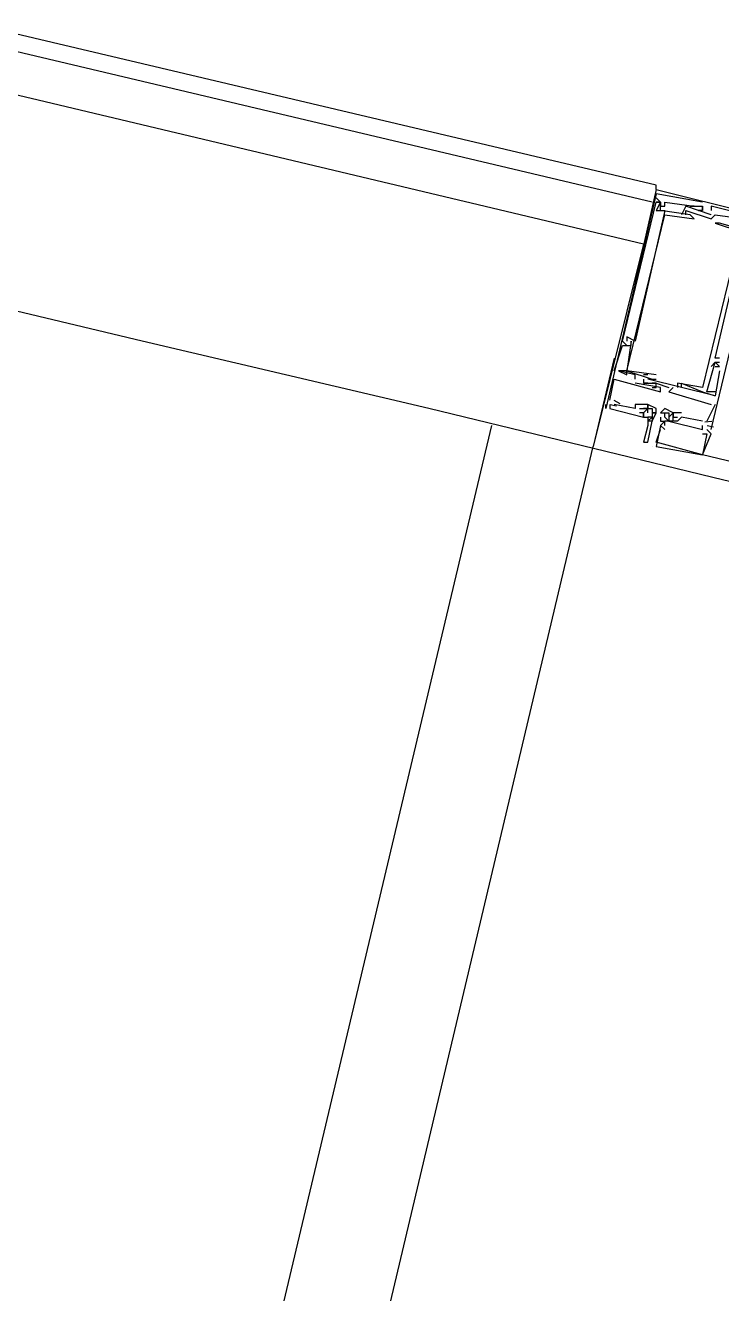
# Model space of a CAD drawing. Header units: feet. Extents: x -84 to 198, y -22 to 181.
# Drawn here: x 58.777 to 60.98, y 10.764 to 14.777 of the extents above; entities that cross this region are included whole.
import ezdxf

# ---------------------------------------------------------------- set-up
doc = ezdxf.new("R2010")
doc.units = ezdxf.units.FT
doc.layers.add('A-LINEA', color=7, linetype='CONTINUOUS')

msp = doc.modelspace()

# ---------------------------------------------------------------- linework, layer by layer
at = {"layer": 'A-LINEA'}
for p, q in [((60.76, 14.2178), (55.0667, 15.5644)), ((60.7333, 14.0844), (54.9067, 15.4711)), ((60.7733, 14.2578), (60.7067, 13.9644)), ((60.7733, 14.2578), (61.2533, 14.1378)), ((60.7733, 14.2444), (60.7733, 14.2444)), ((60.7733, 14.2444), (60.7733, 14.2444)), ((60.7733, 14.2311), (60.7733, 14.2311)), ((60.7733, 14.2311), (60.7733, 14.2311)), ((60.7733, 14.2178), (60.7733, 14.2178)), ((60.7733, 14.2178), (60.7733, 14.2178)), ((60.7733, 14.2178), (60.7733, 14.2178)), ((60.7733, 14.2178), (60.7733, 14.2178)), ((60.7867, 14.2178), (60.7867, 14.2178)), ((60.7867, 14.2178), (60.7867, 14.2178)), ((60.7867, 14.2178), (60.7867, 14.2178)), ((60.7867, 14.2178), (60.7867, 14.2178)), ((60.7867, 14.2178), (60.7867, 14.2178)), ((60.7867, 14.2178), (60.7867, 14.2178)), ((60.8, 14.2178), (60.8, 14.2178)), ((60.8, 14.2178), (60.8, 14.2178)), ((60.92, 14.2178), (60.92, 14.2178)), ((60.92, 14.2178), (60.92, 14.2178)), ((60.7733, 14.1911), (60.7733, 14.1911)), ((60.7733, 14.1911), (60.7733, 14.1911)), ((60.7867, 14.2044), (60.7867, 14.2044)), ((60.7867, 14.2044), (60.7867, 14.2044)), ((60.7867, 14.1911), (60.7867, 14.1911)), ((60.7867, 14.1911), (60.7867, 14.1911)), ((60.8, 14.2044), (60.8, 14.2044)), ((60.8, 14.2044), (60.8, 14.2044)), ((60.8, 14.1911), (60.8, 14.1911)), ((60.8, 14.1911), (60.8, 14.1911)), ((60.8, 14.1778), (60.8, 14.1778)), ((60.8, 14.1778), (60.8, 14.1778)), ((60.8533, 14.1778), (60.8533, 14.1778)), ((60.8533, 14.1778), (60.8533, 14.1778)), ((60.8667, 14.2044), (60.8667, 14.2044)), ((60.8667, 14.2044), (60.8667, 14.2044)), ((60.8667, 14.1911), (60.8667, 14.1911)), ((60.8667, 14.1911), (60.8667, 14.1911)), ((60.8667, 14.1778), (60.8667, 14.1778)), ((60.8667, 14.1778), (60.8667, 14.1778)), ((60.88, 14.2044), (60.88, 14.2044)), ((60.88, 14.2044), (60.88, 14.2044)), ((60.88, 14.1778), (60.88, 14.1778)), ((60.88, 14.1778), (60.88, 14.1778)), ((60.8933, 14.2044), (60.8933, 14.2044)), ((60.8933, 14.2044), (60.8933, 14.2044)), ((60.9067, 14.1911), (60.9067, 14.1911)), ((60.9067, 14.1911), (60.9067, 14.1911)), ((60.92, 14.2044), (60.92, 14.2044)), ((60.92, 14.2044), (60.92, 14.2044)), ((60.92, 14.2044), (60.92, 14.2044)), ((60.92, 14.2044), (60.92, 14.2044)), ((60.92, 14.1911), (60.92, 14.1911)), ((60.92, 14.1911), (60.92, 14.1911)), ((60.92, 14.1911), (60.92, 14.1911)), ((60.92, 14.1911), (60.92, 14.1911)), ((60.9467, 14.2044), (60.9467, 14.2044)), ((60.9467, 14.2044), (60.9467, 14.2044)), ((60.9467, 14.1911), (60.9467, 14.1911)), ((60.9467, 14.1911), (60.9467, 14.1911)), ((60.9467, 14.1778), (60.9467, 14.1778)), ((60.9467, 14.1778), (60.9467, 14.1778)), ((60.96, 14.1778), (60.96, 14.1778)), ((60.96, 14.1778), (60.96, 14.1778)), ((60.8933, 14.1644), (60.8933, 14.1644)), ((60.8933, 14.1644), (60.8933, 14.1644)), ((60.9467, 14.1644), (60.9467, 14.1644)), ((60.9467, 14.1644), (60.9467, 14.1644)), ((60.96, 14.1511), (60.96, 14.1511)), ((60.96, 14.1511), (60.96, 14.1511)), ((60.96, 14.1511), (60.96, 14.1511)), ((60.9733, 14.1511), (60.9733, 14.1511)), ((60.9733, 14.1511), (60.9733, 14.1511)), ((60.9733, 14.1511), (60.9733, 14.1511)), ((60.7333, 14.0844), (60.5733, 13.4444)), ((60.6667, 13.7778), (60.6667, 13.7778)), ((60.6667, 13.7778), (60.6667, 13.7778)), ((60.68, 13.7911), (60.68, 13.7911)), ((60.68, 13.7911), (60.68, 13.7911)), ((60.68, 13.7778), (60.68, 13.7778)), ((60.6933, 13.7778), (60.68, 13.6844)), ((60.68, 13.7778), (60.68, 13.7778)), ((60.68, 13.7778), (60.68, 13.7778)), ((60.6933, 13.7778), (60.68, 13.6844)), ((60.68, 13.7778), (60.68, 13.7778)), ((60.6933, 13.7778), (60.6933, 13.7778)), ((60.6933, 13.7778), (60.6933, 13.7778)), ((60.6933, 13.7778), (60.6933, 13.7778)), ((60.6933, 13.7778), (60.6933, 13.7778)), ((60.7067, 13.7778), (60.7067, 13.7778)), ((60.7067, 13.7778), (60.7067, 13.7778)), ((60.64, 13.7244), (60.5733, 13.4444)), ((60.6667, 13.7644), (60.6667, 13.7644)), ((60.6667, 13.7644), (60.6667, 13.7644)), ((60.68, 13.7644), (60.68, 13.7644)), ((60.68, 13.7644), (60.68, 13.7644)), ((60.6933, 13.7644), (60.6933, 13.7644)), ((60.6933, 13.7644), (60.6933, 13.7644)), ((60.96, 13.7244), (60.96, 13.7244)), ((60.9733, 13.7244), (60.96, 13.7244)), ((60.96, 13.7244), (60.96, 13.7244)), ((60.9733, 13.7244), (60.96, 13.7244)), ((60.96, 13.7244), (60.96, 13.7244)), ((60.9733, 13.7244), (60.96, 13.7244)), ((60.9733, 13.7244), (60.9733, 13.7244)), ((60.9733, 13.7244), (60.9733, 13.7244)), ((60.9733, 13.7244), (60.9733, 13.7244)), ((60.64, 13.6844), (60.64, 13.6844)), ((60.64, 13.6844), (60.64, 13.6844)), ((60.6533, 13.6844), (60.6533, 13.6844)), ((60.6533, 13.6844), (60.6533, 13.6844)), ((60.6533, 13.6844), (60.6533, 13.6844)), ((60.6533, 13.6844), (60.6533, 13.6844)), ((60.6533, 13.6844), (60.6533, 13.6844)), ((60.6533, 13.6844), (60.6533, 13.6844)), ((60.6533, 13.6844), (60.6533, 13.6844)), ((60.68, 13.6844), (60.68, 13.6844)), ((60.68, 13.6844), (60.68, 13.6844)), ((60.68, 13.6844), (60.68, 13.6844)), ((60.68, 13.6844), (60.68, 13.6844)), ((60.68, 13.6844), (60.68, 13.6844)), ((60.68, 13.6844), (60.68, 13.6844)), ((60.9467, 13.6978), (60.9467, 13.6978)), ((60.9467, 13.6978), (60.9467, 13.6978)), ((60.96, 13.7111), (60.96, 13.7111)), ((60.96, 13.7111), (60.96, 13.7111)), ((60.96, 13.7111), (60.96, 13.7111)), ((60.96, 13.7111), (60.96, 13.7111)), ((60.96, 13.7111), (60.96, 13.7111)), ((60.96, 13.6978), (60.96, 13.6978)), ((60.96, 13.6978), (60.96, 13.6978)), ((60.9733, 13.7111), (60.9733, 13.7111)), ((60.9733, 13.7111), (60.9733, 13.7111)), ((60.9733, 13.7111), (60.9733, 13.7111)), ((60.9733, 13.6978), (60.9733, 13.6978)), ((60.9733, 13.6978), (60.9733, 13.6978)), ((60.9733, 13.6978), (60.9733, 13.6978)), ((60.9733, 13.6978), (60.9733, 13.6978)), ((60.9733, 13.6844), (60.9733, 13.6844)), ((60.9733, 13.6844), (60.9733, 13.6844)), ((60.64, 13.6578), (60.64, 13.6578)), ((60.64, 13.6578), (60.64, 13.6578)), ((60.68, 13.6711), (60.68, 13.6711)), ((60.68, 13.6711), (60.68, 13.6711)), ((60.6933, 13.6578), (60.6933, 13.6578)), ((60.6933, 13.6578), (60.6933, 13.6578)), ((60.6933, 13.6578), (60.6933, 13.6578)), ((60.6933, 13.6578), (60.6933, 13.6578)), ((60.7067, 13.6711), (60.7067, 13.6711)), ((60.7067, 13.6711), (60.7067, 13.6711)), ((60.7067, 13.6578), (60.7067, 13.6578)), ((60.7067, 13.6578), (60.7067, 13.6578)), ((60.7067, 13.6578), (60.7067, 13.6578)), ((60.7067, 13.6578), (60.7067, 13.6578)), ((60.7067, 13.6578), (60.7067, 13.6578)), ((60.7067, 13.6578), (60.7067, 13.6578)), ((60.7067, 13.6444), (60.7067, 13.6444)), ((60.7067, 13.6444), (60.7067, 13.6444)), ((60.7467, 13.6711), (60.7333, 13.6711)), ((60.7333, 13.6711), (60.7333, 13.6711)), ((60.7467, 13.6711), (60.7333, 13.6711)), ((60.7333, 13.6711), (60.7333, 13.6711)), ((60.7333, 13.6578), (60.7333, 13.6578)), ((60.7333, 13.6578), (60.7333, 13.6578)), ((60.7333, 13.6444), (60.7333, 13.6444)), ((60.7333, 13.6444), (60.7333, 13.6444)), ((60.7333, 13.6444), (60.7333, 13.6444)), ((60.7333, 13.6444), (60.7333, 13.6444)), ((60.7467, 13.6711), (60.7467, 13.6711)), ((60.7467, 13.6711), (60.7467, 13.6711)), ((60.7467, 13.6578), (60.7467, 13.6578)), ((60.7467, 13.6578), (60.7467, 13.6578)), ((60.7467, 13.6444), (60.7467, 13.6444)), ((60.7467, 13.6444), (60.7467, 13.6444)), ((60.76, 13.6578), (60.76, 13.6578)), ((60.76, 13.6578), (60.76, 13.6578)), ((60.76, 13.6444), (60.76, 13.6444)), ((60.76, 13.6444), (60.76, 13.6444)), ((60.7733, 13.6711), (60.7733, 13.6711)), ((60.7733, 13.6711), (60.7733, 13.6711)), ((60.7733, 13.6578), (60.7733, 13.6578)), ((60.7733, 13.6578), (60.7733, 13.6578)), ((60.7733, 13.6444), (60.7733, 13.6444)), ((60.7733, 13.6444), (60.7733, 13.6444)), ((60.7733, 13.6444), (60.7733, 13.6444)), ((60.7733, 13.6444), (60.7733, 13.6444)), ((60.84, 13.6444), (60.84, 13.6444)), ((60.84, 13.6444), (60.84, 13.6444)), ((60.84, 13.6444), (60.84, 13.6444)), ((60.8533, 13.6444), (60.8533, 13.6444)), ((60.8533, 13.6444), (60.8533, 13.6444)), ((60.8533, 13.6444), (60.8533, 13.6444)), ((60.76, 13.6311), (60.76, 13.6311)), ((60.76, 13.6311), (60.76, 13.6311)), ((60.7733, 13.6311), (60.7733, 13.6311)), ((60.7733, 13.6311), (60.7733, 13.6311)), ((60.7867, 13.6311), (60.7867, 13.6311)), ((60.7867, 13.6311), (60.7867, 13.6311)), ((60.7867, 13.6178), (60.7867, 13.6178)), ((60.7867, 13.6178), (60.7867, 13.6178)), ((60.8133, 13.6311), (60.8133, 13.6311)), ((60.8133, 13.6311), (60.8133, 13.6311)), ((60.8133, 13.6178), (60.8133, 13.6178)), ((60.8133, 13.6178), (60.8133, 13.6178)), ((60.8267, 13.6311), (60.8267, 13.6311)), ((60.8267, 13.6311), (60.8267, 13.6311)), ((60.84, 13.6311), (60.84, 13.6311)), ((60.84, 13.6311), (60.84, 13.6311)), ((60.84, 13.6311), (60.84, 13.6311)), ((60.8533, 13.6311), (60.8533, 13.6311)), ((60.8533, 13.6311), (60.8533, 13.6311)), ((60.8533, 13.6311), (60.8533, 13.6311)), ((60.92, 13.6311), (60.92, 13.6311)), ((60.92, 13.6311), (60.92, 13.6311)), ((60.92, 13.6311), (60.92, 13.6311)), ((60.92, 13.6178), (60.92, 13.6178)), ((60.92, 13.6178), (60.92, 13.6178)), ((60.92, 13.6178), (60.92, 13.6178)), ((60.9333, 13.6178), (60.9333, 13.6178)), ((60.9333, 13.6178), (60.9333, 13.6178)), ((60.9333, 13.6178), (60.9333, 13.6178)), ((60.96, 13.6178), (60.96, 13.6178)), ((60.96, 13.6178), (60.96, 13.6178)), ((60.96, 13.6178), (60.96, 13.6178)), ((60.96, 13.6044), (60.96, 13.6044)), ((60.96, 13.6044), (60.96, 13.6044)), ((60.96, 13.6044), (60.96, 13.6044)), ((60.96, 13.6044), (60.96, 13.6044)), ((60.96, 13.6044), (60.96, 13.6044)), ((60.6133, 13.5778), (60.6133, 13.5778)), ((60.6133, 13.5778), (60.6133, 13.5778)), ((60.6133, 13.5644), (60.6133, 13.5644)), ((60.6133, 13.5644), (60.6133, 13.5644)), ((60.6267, 13.5911), (60.6267, 13.5911)), ((60.6267, 13.5911), (60.6267, 13.5911)), ((60.6267, 13.5778), (60.6267, 13.5778)), ((60.6267, 13.5778), (60.6267, 13.5778)), ((60.6267, 13.5644), (60.6267, 13.5644)), ((60.6267, 13.5644), (60.6267, 13.5644)), ((60.6473, 13.5721), (60.6273, 13.5768)), ((60.6473, 13.5721), (60.6273, 13.5768)), ((60.6591, 13.579), (60.6395, 13.5905)), ((60.6591, 13.579), (60.6395, 13.5905)), ((60.64, 13.5778), (60.64, 13.5778)), ((60.64, 13.5778), (60.64, 13.5778)), ((60.7067, 13.5778), (60.7067, 13.5778)), ((60.7067, 13.5778), (60.7067, 13.5778)), ((60.7067, 13.5644), (60.7067, 13.5644)), ((60.7067, 13.5644), (60.7067, 13.5644)), ((60.72, 13.5778), (60.72, 13.5778)), ((60.72, 13.5778), (60.72, 13.5778)), ((60.72, 13.5778), (60.72, 13.5778)), ((60.72, 13.5778), (60.72, 13.5778)), ((60.72, 13.5644), (60.72, 13.5644)), ((60.72, 13.5644), (60.72, 13.5644)), ((60.72, 13.5644), (60.72, 13.5644)), ((60.72, 13.5644), (60.72, 13.5644)), ((60.72, 13.5644), (60.72, 13.5644)), ((60.72, 13.5644), (60.72, 13.5644)), ((60.7333, 13.5644), (60.7333, 13.5644)), ((60.7333, 13.5644), (60.7333, 13.5644)), ((60.7333, 13.5644), (60.7333, 13.5644)), ((60.7467, 13.5778), (60.7467, 13.5778)), ((60.7467, 13.5778), (60.7467, 13.5778)), ((60.7467, 13.5778), (60.7467, 13.5778)), ((60.7467, 13.5644), (60.7467, 13.5644)), ((60.7467, 13.5644), (60.7467, 13.5644)), ((60.7467, 13.5644), (60.7467, 13.5644)), ((60.7467, 13.5644), (60.7467, 13.5644)), ((60.7467, 13.5644), (60.7467, 13.5644)), ((60.7467, 13.5644), (60.7467, 13.5644)), ((60.76, 13.5644), (60.76, 13.5644)), ((60.7733, 13.5644), (60.7733, 13.5644)), ((60.8, 13.5644), (60.8, 13.5644)), ((60.8, 13.5644), (60.8, 13.5644)), ((60.96, 13.5778), (60.9333, 13.5244)), ((60.96, 13.5778), (60.9333, 13.5244)), ((60.9467, 13.5778), (60.9467, 13.5778)), ((60.9467, 13.5778), (60.9467, 13.5778)), ((60.96, 13.5778), (60.96, 13.5778)), ((60.96, 13.5778), (60.96, 13.5778)), ((60.72, 13.5511), (60.72, 13.5511)), ((60.72, 13.5511), (60.72, 13.5511)), ((60.7333, 13.5511), (60.7333, 13.5511)), ((60.7333, 13.5511), (60.7333, 13.5511)), ((60.7333, 13.5511), (60.7333, 13.5511)), ((60.7333, 13.5378), (60.7333, 13.5378)), ((60.7333, 13.5378), (60.7333, 13.5378)), ((60.7333, 13.5378), (60.7333, 13.5378)), ((60.7467, 13.5511), (60.7467, 13.5511)), ((60.7467, 13.5378), (60.7467, 13.5378)), ((60.7467, 13.5378), (60.7467, 13.5378)), ((60.7467, 13.5244), (60.7467, 13.5244)), ((60.76, 13.5244), (60.7733, 13.5511)), ((60.76, 13.5511), (60.76, 13.5511)), ((60.76, 13.5378), (60.76, 13.5378)), ((60.76, 13.5378), (60.76, 13.5378)), ((60.76, 13.5378), (60.76, 13.5378)), ((60.76, 13.5244), (60.76, 13.5244)), ((60.76, 13.5244), (60.76, 13.5244)), ((60.7733, 13.5511), (60.7733, 13.5511)), ((60.7733, 13.5511), (60.7733, 13.5511)), ((60.7867, 13.5511), (60.7867, 13.5511)), ((60.7867, 13.5511), (60.7867, 13.5511)), ((60.7867, 13.5511), (60.7867, 13.5511)), ((60.7867, 13.5511), (60.7867, 13.5511)), ((60.7867, 13.5378), (60.7867, 13.5378)), ((60.7867, 13.5378), (60.7867, 13.5378)), ((60.7867, 13.5244), (60.7867, 13.5244)), ((60.7867, 13.5244), (60.7867, 13.5244)), ((60.8, 13.5511), (60.8, 13.5511)), ((60.8, 13.5511), (60.8, 13.5511)), ((60.8, 13.5511), (60.8, 13.5511)), ((60.8, 13.5511), (60.8, 13.5511)), ((60.8, 13.5378), (60.8, 13.5378)), ((60.8, 13.5378), (60.8, 13.5378)), ((60.8, 13.5244), (60.8, 13.5244)), ((60.8, 13.5244), (60.8, 13.5244)), ((60.8, 13.5244), (60.8, 13.5244)), ((60.8, 13.5244), (60.8, 13.5244)), ((60.8133, 13.5511), (60.8133, 13.5511)), ((60.8133, 13.5511), (60.8133, 13.5511)), ((60.8133, 13.5378), (60.8133, 13.5378)), ((60.8133, 13.5378), (60.8133, 13.5378)), ((60.8133, 13.5244), (60.8133, 13.5244)), ((60.8133, 13.5244), (60.8133, 13.5244)), ((60.8133, 13.5244), (60.8133, 13.5244)), ((60.8133, 13.5244), (60.8133, 13.5244)), ((60.8133, 13.5244), (60.8133, 13.5244)), ((60.8133, 13.5244), (60.8133, 13.5244)), ((60.8133, 13.5244), (60.8133, 13.5244)), ((60.8133, 13.5244), (60.8133, 13.5244)), ((60.8267, 13.5511), (60.8267, 13.5511)), ((60.8267, 13.5511), (60.8267, 13.5511)), ((60.8267, 13.5511), (60.8267, 13.5511)), ((60.8267, 13.5511), (60.8267, 13.5511)), ((60.8267, 13.5511), (60.8267, 13.5511)), ((60.8267, 13.5511), (60.8267, 13.5511)), ((60.8267, 13.5378), (60.8267, 13.5378)), ((60.8267, 13.5378), (60.8267, 13.5378)), ((60.8267, 13.5378), (60.8267, 13.5378)), ((60.8267, 13.5378), (60.8267, 13.5378)), ((60.8267, 13.5378), (60.8267, 13.5378)), ((60.8267, 13.5378), (60.8267, 13.5378)), ((60.8267, 13.5244), (60.8267, 13.5244)), ((60.8267, 13.5244), (60.8267, 13.5244)), ((60.8267, 13.5244), (60.8267, 13.5244)), ((60.8267, 13.5244), (60.8267, 13.5244)), ((60.8267, 13.5244), (60.8267, 13.5244)), ((60.8267, 13.5244), (60.8267, 13.5244)), ((60.84, 13.5378), (60.84, 13.5378)), ((60.84, 13.5378), (60.84, 13.5378)), ((60.84, 13.5244), (60.84, 13.5244)), ((60.84, 13.5244), (60.84, 13.5244)), ((60.8533, 13.5511), (60.8533, 13.5511)), ((60.8533, 13.5511), (60.8533, 13.5511)), ((60.8533, 13.5378), (60.8533, 13.5378)), ((60.92, 13.5244), (60.8533, 13.5378)), ((60.8533, 13.5378), (60.8533, 13.5378)), ((60.8533, 13.5378), (60.8533, 13.5378)), ((60.8533, 13.5378), (60.8533, 13.5378)), ((60.92, 13.5244), (60.8533, 13.5378)), ((60.8533, 13.5378), (60.8533, 13.5378)), ((60.8533, 13.5378), (60.8533, 13.5378)), ((60.92, 13.5244), (60.92, 13.5244)), ((60.92, 13.5244), (60.92, 13.5244)), ((60.9333, 13.5244), (60.9333, 13.5244)), ((60.9333, 13.5244), (60.9333, 13.5244)), ((59, 8.2311), (60.2533, 13.5111)), ((60.7467, 13.5111), (60.7467, 13.5111)), ((60.7867, 13.5111), (60.8, 13.4978)), ((60.7867, 13.5111), (60.7867, 13.5111)), ((60.7867, 13.5111), (60.7867, 13.5111)), ((60.7867, 13.5111), (60.8, 13.4978)), ((60.7867, 13.5111), (60.7867, 13.5111)), ((60.7867, 13.5111), (60.7867, 13.5111)), ((60.7867, 13.4978), (60.7867, 13.4978)), ((60.7867, 13.4978), (60.7867, 13.4978)), ((60.8, 13.5111), (60.8, 13.5111)), ((60.8, 13.5111), (60.8, 13.5111)), ((60.8, 13.4978), (60.8, 13.4978)), ((60.8, 13.4978), (60.8, 13.4978)), ((60.92, 13.5111), (60.92, 13.5111)), ((60.92, 13.5111), (60.92, 13.5111)), ((60.92, 13.4978), (60.92, 13.4978)), ((60.92, 13.4978), (60.92, 13.4978)), ((60.92, 13.4978), (60.92, 13.4978)), ((60.92, 13.4978), (60.92, 13.4978)), ((60.92, 13.4978), (60.92, 13.4978)), ((60.92, 13.4978), (60.92, 13.4978)), ((60.92, 13.4844), (60.92, 13.4844)), ((60.92, 13.4844), (60.92, 13.4844)), ((60.9491, 13.5232), (60.9265, 13.5216)), ((60.9491, 13.5232), (60.9265, 13.5216)), ((60.9333, 13.4978), (60.9467, 13.4844)), ((60.9333, 13.4978), (60.9333, 13.4978)), ((60.9333, 13.4978), (60.9333, 13.4978)), ((60.9333, 13.4978), (60.9467, 13.4844)), ((60.9333, 13.4978), (60.9333, 13.4978)), ((60.9333, 13.4978), (60.9333, 13.4978)), ((60.9333, 13.4844), (60.9333, 13.4844)), ((60.9333, 13.4844), (60.9333, 13.4844)), ((60.9539, 13.5054), (60.9339, 13.5102)), ((60.9539, 13.5054), (60.9339, 13.5102)), ((60.9467, 13.4978), (60.9467, 13.4978)), ((60.9467, 13.4978), (60.9467, 13.4978)), ((60.9467, 13.4844), (60.9467, 13.4844)), ((60.9467, 13.4844), (60.9467, 13.4844)), ((60.9467, 13.4844), (60.9467, 13.4844)), ((60.9467, 13.4844), (60.9467, 13.4844)), ((59.3333, 8.2044), (60.5733, 13.4444)), ((60.7333, 13.4578), (60.7333, 13.4578)), ((60.7467, 13.4578), (60.7467, 13.4578)), ((60.76, 13.4444), (60.76, 13.4444)), ((60.7733, 13.4578), (60.7733, 13.4578)), ((60.7733, 13.4578), (60.7733, 13.4578)), ((60.7733, 13.4444), (60.7733, 13.4444)), ((60.7733, 13.4444), (60.7733, 13.4444)), ((60.92, 13.4178), (60.92, 13.4178)), ((60.92, 13.4178), (60.92, 13.4178)), ((68.04, 11.7378), (60.92, 13.4178)), ((60.92, 13.4178), (60.92, 13.4178)), ((60.92, 13.4178), (60.92, 13.4178))]:
    msp.add_line(p, q, dxfattribs=at)
for points in [[(70.7867, 18.2311), (69.1733, 11.4044), (68.08, 11.6711), (67, 11.9244), (65.9467, 12.1644), (64.92, 12.4178), (63.9067, 12.6578), (62.9067, 12.8844), (61.9333, 13.1244), (60.9867, 13.3378), (60.0533, 13.5644), (59.1467, 13.7778), (58.2533, 13.9911), (57.3867, 14.1911), (56.5333, 14.3911), (55.6933, 14.5911), (54.8933, 14.7911), (54.0933, 14.9778)], [(60.7733, 14.2578), (60.7733, 14.2711), (55.1333, 15.6044)], [(60.92, 14.2178), (60.7733, 14.2444), (60.6133, 13.5644), (60.6133, 13.5778)], [(60.92, 14.2178), (60.7733, 14.2444), (60.6133, 13.5644), (60.6133, 13.5778)], [(60.68, 13.7644), (60.6667, 13.7778), (60.7733, 14.2178)], [(60.68, 13.7644), (60.6667, 13.7778), (60.7733, 14.2178)], [(60.7733, 13.6711), (60.68, 13.6844), (60.8, 14.1778), (60.8933, 14.1644), (60.88, 14.1778), (60.7867, 14.1911), (60.7867, 14.2178), (60.7733, 14.2178), (60.7867, 14.2178), (60.7733, 14.1911), (60.8, 14.1911), (60.7067, 13.7778), (60.68, 13.7911), (60.68, 13.7778)], [(60.7733, 13.6711), (60.68, 13.6844), (60.8, 14.1778), (60.8933, 14.1644), (60.88, 14.1778), (60.7867, 14.1911), (60.7867, 14.2178), (60.7733, 14.2178), (60.7867, 14.2178), (60.7733, 14.1911), (60.8, 14.1911), (60.7067, 13.7778), (60.68, 13.7911), (60.68, 13.7778)], [(60.7733, 14.2311), (60.7867, 14.2178), (60.7867, 14.2044), (60.8, 14.2044), (60.8, 14.2178), (60.8933, 14.2044), (60.88, 14.2044), (60.92, 14.2044), (60.92, 14.1911), (60.9067, 14.1911), (60.92, 14.1911), (60.92, 14.2044)], [(60.7733, 14.2311), (60.7867, 14.2178), (60.7867, 14.2044), (60.8, 14.2044), (60.8, 14.2178), (60.8933, 14.2044), (60.88, 14.2044), (60.92, 14.2044), (60.92, 14.1911), (60.9067, 14.1911), (60.92, 14.1911), (60.92, 14.2044)], [(60.9467, 14.1778), (60.8667, 14.2044), (60.8533, 14.1778)], [(60.9467, 14.1778), (60.8667, 14.2044), (60.8533, 14.1778)], [(60.8667, 14.1778), (60.8667, 14.1911), (60.9467, 14.1644), (60.96, 14.1778), (61.0533, 14.1644)], [(60.8667, 14.1778), (60.8667, 14.1911), (60.9467, 14.1644), (60.96, 14.1778), (61.0533, 14.1644)], [(60.9467, 13.4978), (61.1067, 14.1644), (60.9467, 14.2044), (60.9467, 14.1911)], [(60.9467, 13.4978), (61.1067, 14.1644), (60.9467, 14.2044), (60.9467, 14.1911)], [(60.9733, 13.7244), (60.96, 13.7244), (61.0533, 14.1244), (61.0667, 14.1244), (61.08, 14.1511), (61.0667, 14.1511), (61.0667, 14.1244), (60.9733, 14.1511), (60.96, 14.1511), (61.04, 14.1244), (60.92, 13.6311), (60.84, 13.6444), (60.84, 13.6444), (60.84, 13.6311)], [(60.9733, 13.7244), (60.96, 13.7244), (61.0533, 14.1244), (61.0667, 14.1244), (61.08, 14.1511), (61.0667, 14.1511), (61.0667, 14.1244), (60.9733, 14.1511), (60.96, 14.1511), (61.04, 14.1244), (60.92, 13.6311), (60.84, 13.6444), (60.84, 13.6444), (60.84, 13.6311)], [(60.9733, 13.7244), (60.96, 13.7244), (61.0533, 14.1244), (61.0667, 14.1244), (61.08, 14.1511), (61.0667, 14.1511), (61.0667, 14.1244), (60.9733, 14.1511), (60.96, 14.1511), (61.04, 14.1244), (60.92, 13.6311), (60.84, 13.6444), (60.84, 13.6444), (60.84, 13.6311)], [(60.64, 13.6844), (60.6667, 13.7644), (60.6933, 13.7644), (60.6933, 13.7778)], [(60.64, 13.6844), (60.6667, 13.7644), (60.6933, 13.7644), (60.6933, 13.7778)], [(60.7067, 13.6578), (60.7067, 13.6711), (60.6533, 13.6844)], [(60.68, 13.6844), (60.6533, 13.6844), (60.68, 13.6711), (60.68, 13.6844), (60.76, 13.6578), (60.7733, 13.6578), (60.7733, 13.6578)], [(60.7067, 13.6578), (60.7067, 13.6711), (60.6533, 13.6844)], [(60.68, 13.6844), (60.6533, 13.6844), (60.68, 13.6711), (60.68, 13.6844), (60.76, 13.6578), (60.7733, 13.6578), (60.7733, 13.6578)], [(60.9733, 13.6844), (60.96, 13.6044), (60.7467, 13.6578)], [(60.9733, 13.6844), (60.96, 13.6044), (60.7467, 13.6578)], [(60.96, 13.6178), (60.9333, 13.6178), (60.96, 13.7111), (60.9733, 13.7111)], [(60.96, 13.6178), (60.9333, 13.6178), (60.96, 13.7111), (60.9733, 13.7111)], [(60.96, 13.6178), (60.9333, 13.6178), (60.96, 13.7111), (60.9733, 13.7111)], [(60.96, 13.6978), (60.9733, 13.6978), (60.96, 13.7111), (60.9467, 13.6978)], [(60.96, 13.6978), (60.9733, 13.6978), (60.96, 13.7111), (60.9467, 13.6978)], [(60.9733, 13.7111), (60.9733, 13.7111), (60.9733, 13.7111)], [(60.9733, 13.7111), (60.9733, 13.7111), (60.9733, 13.7111)], [(60.9733, 13.7111), (60.9733, 13.7111), (60.9733, 13.7111)], [(60.6267, 13.5911), (60.64, 13.6578), (60.7867, 13.6178), (60.7867, 13.6311), (60.7067, 13.6444)], [(60.6267, 13.5911), (60.64, 13.6578), (60.7867, 13.6178), (60.7867, 13.6311), (60.7067, 13.6444)], [(60.7333, 13.6578), (60.7333, 13.6444), (60.7467, 13.6444), (60.7333, 13.6444), (60.7733, 13.6444), (60.76, 13.6444)], [(60.7333, 13.6578), (60.7333, 13.6444), (60.7467, 13.6444), (60.7333, 13.6444), (60.7733, 13.6444), (60.76, 13.6444)], [(60.76, 13.6311), (60.7733, 13.6311), (60.7733, 13.6444), (60.8133, 13.6311)], [(60.76, 13.6311), (60.7733, 13.6311), (60.7733, 13.6444), (60.8133, 13.6311)], [(60.8533, 13.6311), (60.8533, 13.6444), (60.92, 13.6178), (60.96, 13.6044)], [(60.8533, 13.6311), (60.8533, 13.6444), (60.92, 13.6178), (60.96, 13.6044)], [(60.8533, 13.6311), (60.8533, 13.6444), (60.92, 13.6178), (60.96, 13.6044)], [(60.8267, 13.6311), (60.8133, 13.6178), (60.9467, 13.5778)], [(60.8267, 13.6311), (60.8133, 13.6178), (60.9467, 13.5778)], [(60.6267, 13.5778), (60.6267, 13.5644), (60.7333, 13.5378), (60.7333, 13.5511), (60.72, 13.5511)], [(60.6267, 13.5778), (60.6267, 13.5644), (60.7333, 13.5378), (60.7333, 13.5511), (60.72, 13.5511)], [(60.72, 13.5644), (60.7333, 13.5644), (60.7467, 13.5644), (60.7467, 13.5778), (60.7067, 13.5778), (60.7067, 13.5644), (60.64, 13.5778)], [(60.72, 13.5644), (60.7333, 13.5644), (60.7467, 13.5644), (60.7467, 13.5778), (60.7067, 13.5778), (60.7067, 13.5644), (60.64, 13.5778)], [(60.7733, 13.5511), (60.7733, 13.5644), (60.7467, 13.5778), (60.7467, 13.5644), (60.7467, 13.5644), (60.7333, 13.5644)], [(60.7467, 13.5511), (60.7467, 13.5511), (60.7467, 13.5644), (60.76, 13.5644), (60.76, 13.5378), (60.7467, 13.5378), (60.7467, 13.5111), (60.7467, 13.5111), (60.7467, 13.5111), (60.7467, 13.5111), (60.7333, 13.4578), (60.7333, 13.4578), (60.7467, 13.4578), (60.76, 13.5244), (60.7467, 13.5244), (60.76, 13.5378), (60.76, 13.5244)], [(60.7333, 13.5644), (60.7467, 13.5644), (60.7333, 13.5511), (60.7333, 13.5511), (60.7333, 13.5378), (60.7467, 13.5378), (60.7467, 13.5378)], [(60.8133, 13.5378), (60.8267, 13.5511), (60.8267, 13.5511), (60.8267, 13.5511), (60.8267, 13.5511), (60.8, 13.5644), (60.7867, 13.5511), (60.8, 13.5511)], [(60.8133, 13.5378), (60.8267, 13.5511), (60.8267, 13.5511), (60.8267, 13.5511), (60.8267, 13.5511), (60.8, 13.5644), (60.7867, 13.5511), (60.8, 13.5511)], [(60.76, 13.5511), (60.7733, 13.5511), (60.76, 13.5511)], [(60.7867, 13.5378), (60.7867, 13.5244), (60.8, 13.5244), (60.7867, 13.5111), (60.7733, 13.4444), (60.92, 13.4178), (60.92, 13.4178), (60.9467, 13.4844), (60.9333, 13.4978)], [(60.7867, 13.5378), (60.7867, 13.5244), (60.8, 13.5244), (60.7867, 13.5111), (60.7733, 13.4444), (60.92, 13.4178), (60.92, 13.4178), (60.9467, 13.4844), (60.9333, 13.4978)], [(60.8133, 13.5244), (60.8, 13.5378), (60.8, 13.5511), (60.8133, 13.5511), (60.8133, 13.5244)], [(60.8133, 13.5244), (60.8, 13.5378), (60.8, 13.5511), (60.8133, 13.5511), (60.8133, 13.5244)], [(60.8267, 13.5244), (60.8133, 13.5244), (60.8, 13.5244), (60.8, 13.5244)], [(60.8, 13.5111), (60.8, 13.5111), (60.8, 13.5244)], [(60.8267, 13.5244), (60.8133, 13.5244), (60.8, 13.5244), (60.8, 13.5244)], [(60.8, 13.5111), (60.8, 13.5111), (60.8, 13.5244)], [(60.8267, 13.5244), (60.8133, 13.5244), (60.92, 13.4978), (60.92, 13.5111)], [(60.8267, 13.5244), (60.8133, 13.5244), (60.92, 13.4978), (60.92, 13.5111)], [(60.8533, 13.5511), (60.8267, 13.5511), (60.8267, 13.5378), (60.8267, 13.5511), (60.8267, 13.5378), (60.84, 13.5378)], [(60.8533, 13.5511), (60.8267, 13.5511), (60.8267, 13.5378), (60.8267, 13.5511), (60.8267, 13.5378), (60.84, 13.5378)], [(60.8533, 13.5378), (60.84, 13.5244), (60.8267, 13.5244), (60.8267, 13.5378)], [(60.8533, 13.5378), (60.84, 13.5244), (60.8267, 13.5244), (60.8267, 13.5378)], [(60.92, 13.4844), (60.9333, 13.4844), (60.92, 13.4178), (60.92, 13.4178), (60.7733, 13.4578), (60.7733, 13.4578), (60.7867, 13.4978), (60.7867, 13.4978)], [(60.92, 13.4844), (60.9333, 13.4844), (60.92, 13.4178), (60.92, 13.4178), (60.7733, 13.4578), (60.7733, 13.4578), (60.7867, 13.4978), (60.7867, 13.4978)]]:
    msp.add_lwpolyline(points, dxfattribs=at)

doc.saveas('drawing.dxf')
